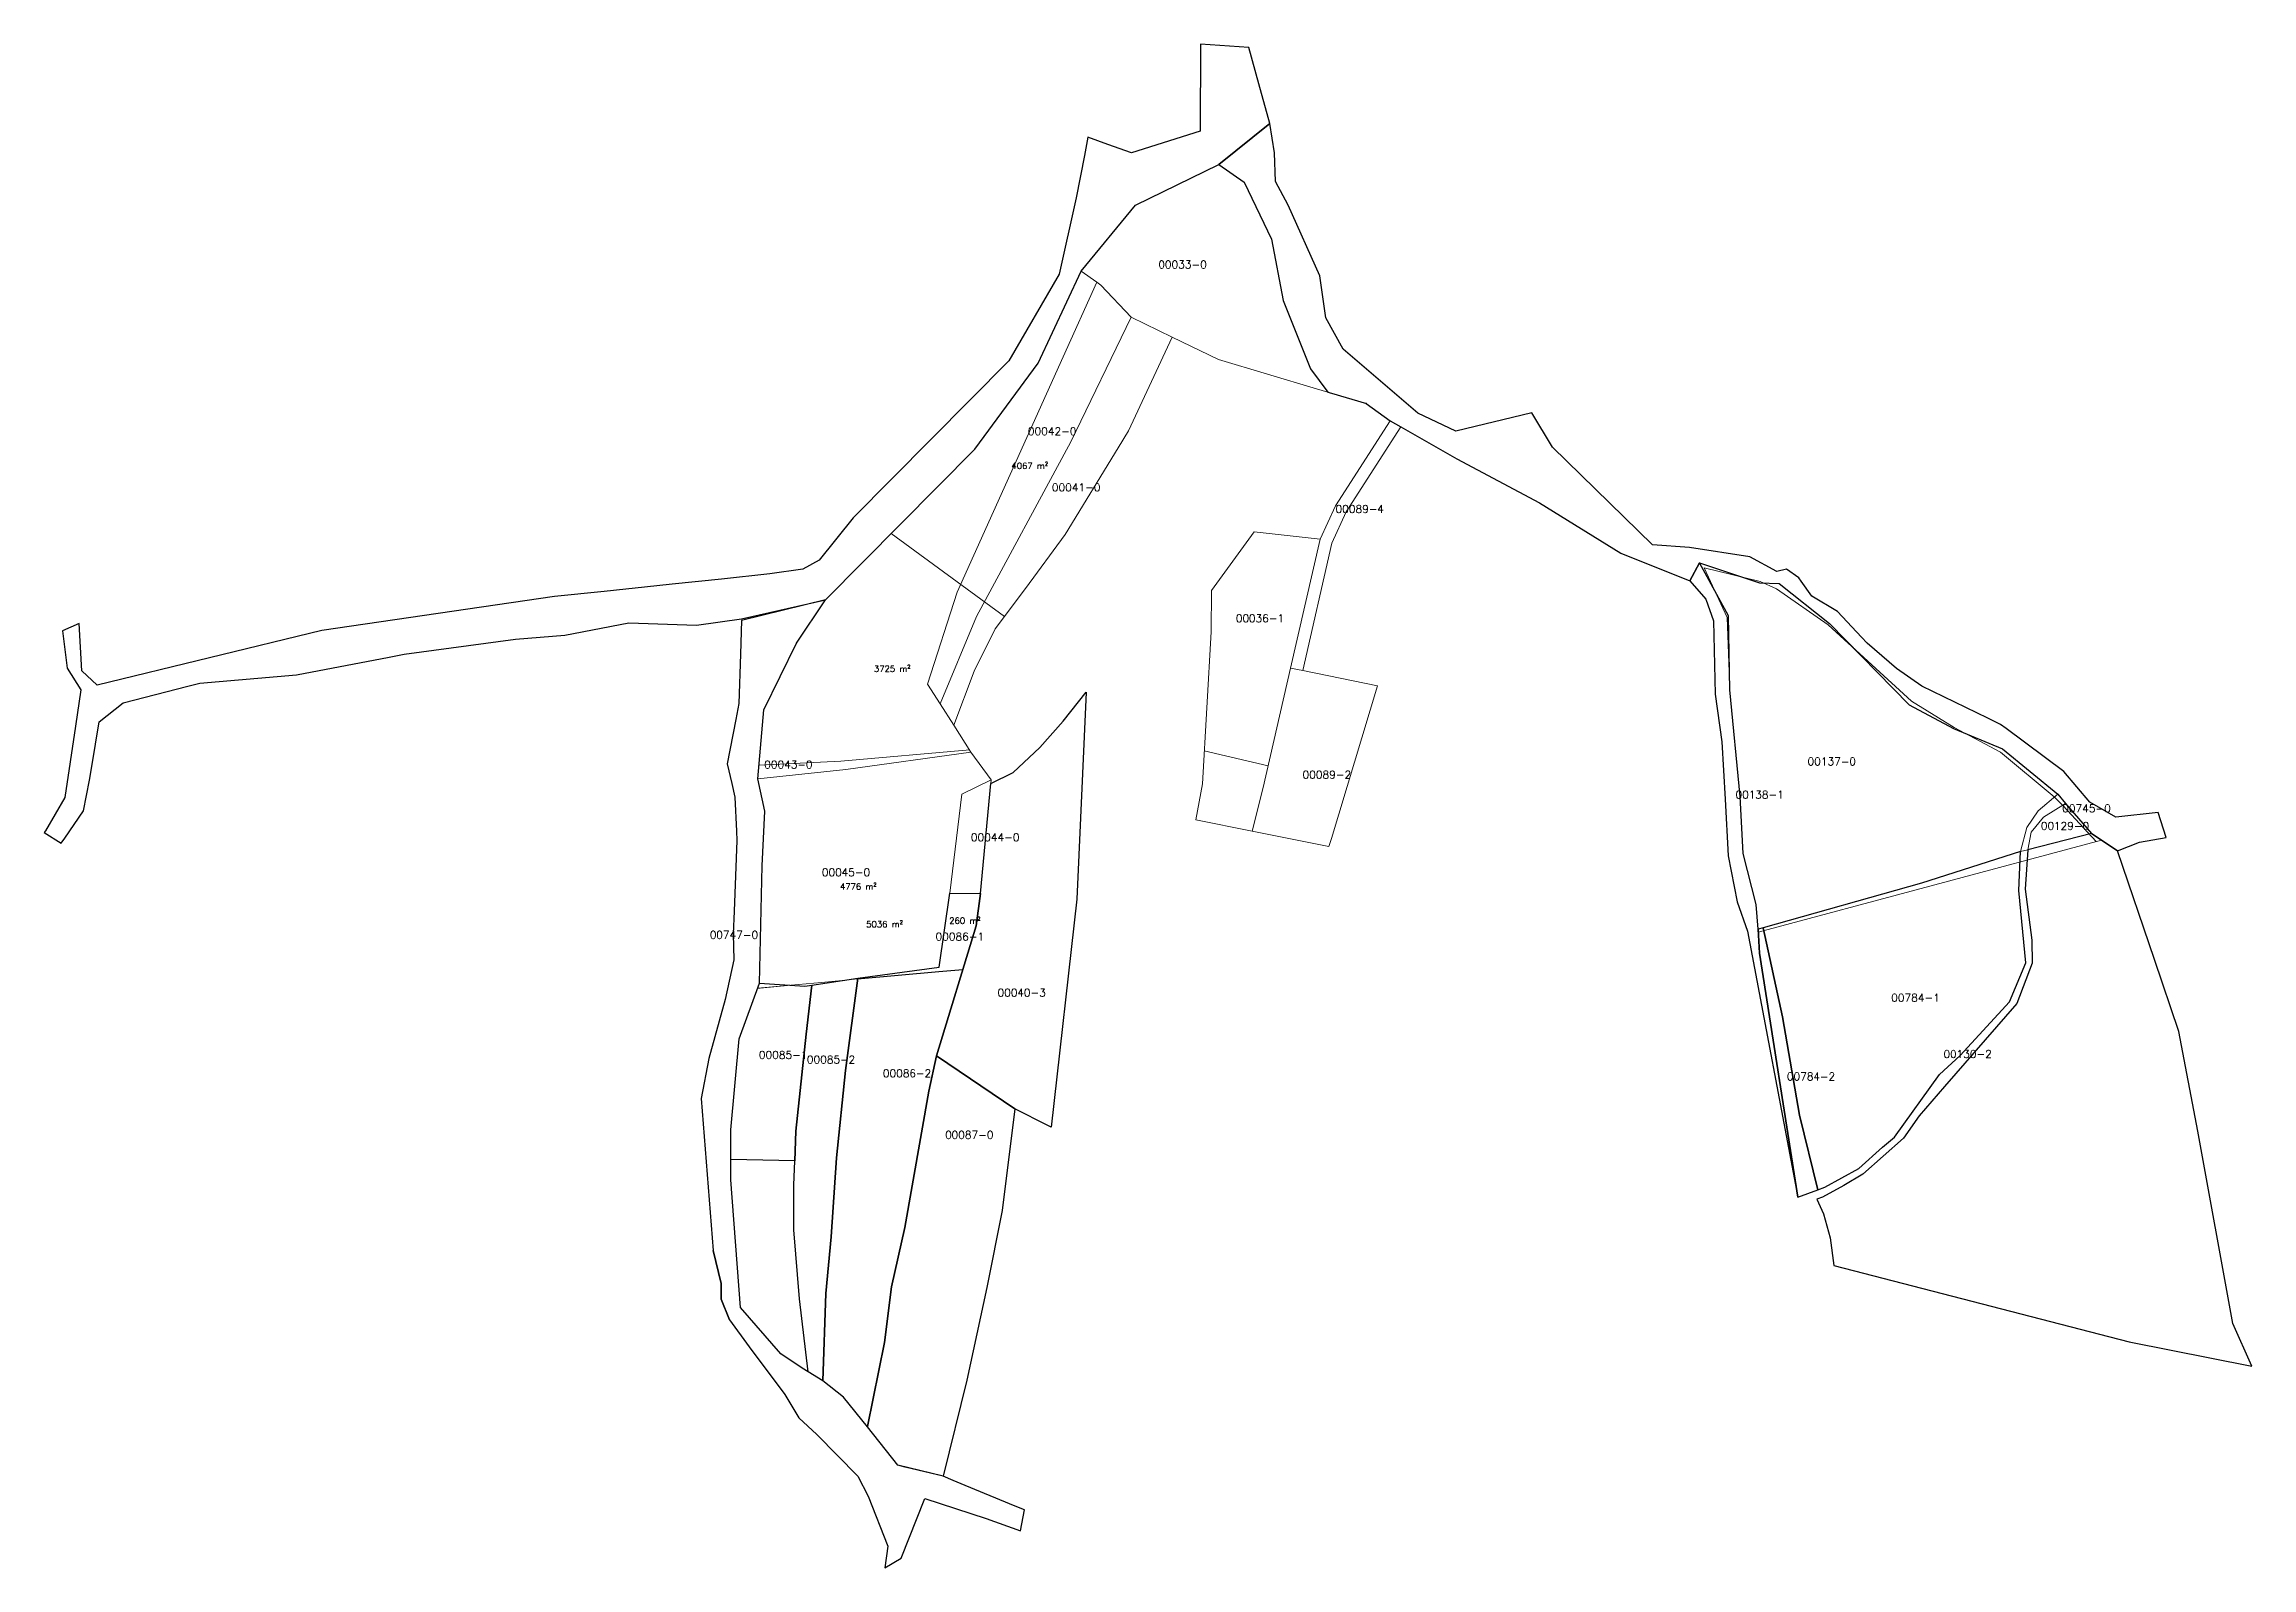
# Model space of a CAD drawing. Header units: metres. Extents: x 7508073 to 7508824, y 4690423 to 4691412.
# Drawn here: x 7508110 to 7508824, y 4690920 to 4691412 of the extents above; entities that cross this region are included whole.
import ezdxf

# ---------------------------------------------------------------- set-up
doc = ezdxf.new("R2010")
doc.units = ezdxf.units.M
for name, color, linetype, lineweight in [('ndajet', 1, 'Continuous', 0), ('Ndarjet', 1, 'Continuous', 0), ('Nr Parceles Baze', 7, 'Continuous', 0), ('Nr-Kojshi', 251, 'Continuous', 0), ('parc fqinje', 251, 'Continuous', 0), ('Parc-Kojshi', 251, 'Continuous', 0), ('Parcela Baze', 7, 'Continuous', 0), ('ParcReNet_12', 5, 'Continuous', 0), ('rregullimi', 1, 'Continuous', 0), ('sip', 1, 'Continuous', 0)]:
    doc.layers.add(name, color=color, linetype=linetype, lineweight=lineweight)
doc.styles.get("Standard").update_dxf_attribs({"font": 'simplex.shx'})

msp = doc.modelspace()

# ---------------------------------------------------------------- linework, layer by layer
at = {"layer": 'ndajet', "elevation": 661.93, "flags": 128}
msp.add_lwpolyline([(7508664.13, 4691125.17), (7508774.94, 4691154.99)], dxfattribs=at)
at = {"layer": 'Ndarjet', "flags": 128}
for points, elevation in [([(7508420.6, 4691227.22), (7508383.97, 4691253.97)], 660.79), ([(7508646.65, 4691242.93), (7508664.71, 4691238.44), (7508670.05, 4691236.16), (7508686.71, 4691224.44), (7508713.56, 4691199.83), (7508727.38, 4691191.31), (7508742.37, 4691183.41), (7508759.66, 4691168.97), (7508762.57, 4691166.04), (7508773.3, 4691154.55)], 658.17), ([(7508646.65, 4691242.93), (7508654.01, 4691226.81), (7508654.96, 4691203.53)], 658.17), ([(7508409.39, 4691184.07), (7508367.69, 4691180.44), (7508341.51, 4691179.15)], 661.24)]:
    msp.add_lwpolyline(points, dxfattribs=dict(at, elevation=elevation))
msp.add_lwpolyline([(7508485.14, 4691183.79), (7508505.8, 4691178.9)], dxfattribs=at)
at = {"layer": 'parc fqinje', "lineweight": -3, "flags": 128}
for points in [[(7508410.98, 4691281.27), (7508431.5, 4691309.01), (7508445.34, 4691338.76), (7508462.93, 4691360.1), (7508489.82, 4691373.13), (7508506.35, 4691386.46), (7508502.75, 4691399.29), (7508499.49, 4691410.93), (7508483.97, 4691412.05), (7508483.79, 4691384), (7508461.67, 4691376.93), (7508453.99, 4691379.67), (7508447.58, 4691381.96), (7508446.42, 4691376.09), (7508443.73, 4691362.43), (7508438.28, 4691337.79), (7508422, 4691309.74), (7508371.71, 4691259.02), (7508360.72, 4691245.37), (7508355.45, 4691242.46), (7508344.85, 4691240.94), (7508329.17, 4691239.29), (7508313.28, 4691237.61), (7508308.32, 4691237.09), (7508291.33, 4691235.3), (7508275.26, 4691233.61), (7508200.05, 4691222.64), (7508127.48, 4691205.04), (7508122.56, 4691209.59), (7508121.66, 4691224.92), (7508116.3, 4691222.52), (7508117.83, 4691210.49), (7508122.26, 4691203.54), (7508120.5, 4691191.71), (7508117.09, 4691168.75), (7508110.8, 4691157.91), (7508110.38, 4691157.45), (7508115.91, 4691153.96), (7508117.01, 4691155.6), (7508123.14, 4691164.4), (7508125, 4691174.27), (7508125.75, 4691178.76), (7508128.18, 4691193.15), (7508135.91, 4691199.28), (7508156.81, 4691204.68), (7508160.69, 4691205.68), (7508191.94, 4691208.32), (7508221.82, 4691214.03), (7508226.73, 4691214.97), (7508262.69, 4691219.81), (7508278.57, 4691221.15), (7508299.21, 4691225.14), (7508321.07, 4691224.34), (7508335.63, 4691226.47), (7508362.82, 4691232.6)], [(7508716.93, 4691204.71), (7508708.8, 4691210.38), (7508699.27, 4691218.55), (7508697.41, 4691220.54), (7508689.68, 4691228.76), (7508681.39, 4691233.71), (7508677.95, 4691238.59), (7508677.2, 4691239.66), (7508673.27, 4691242.47), (7508670.06, 4691241.68), (7508661.36, 4691246.46), (7508641.93, 4691249.44), (7508629.95, 4691250.31), (7508597.61, 4691281.9), (7508590.95, 4691293.01), (7508566.45, 4691287.06), (7508554.18, 4691292.82), (7508530.05, 4691313.48), (7508524.4, 4691323.7), (7508522.45, 4691337.19), (7508512.28, 4691360.08), (7508508.19, 4691367.7), (7508507.87, 4691376.92), (7508506.35, 4691386.46), (7508489.82, 4691373.13), (7508498, 4691367.51), (7508506.82, 4691349.02), (7508510.67, 4691329.3), (7508519.49, 4691307.2), (7508525.04, 4691299.69), (7508526.26, 4691299.33), (7508537.57, 4691296.03), (7508537.47, 4691295.94), (7508545.16, 4691290.41), (7508548.63, 4691288.42), (7508566.78, 4691278.07), (7508593.49, 4691263.86), (7508619.67, 4691247.69), (7508642.03, 4691238.66), (7508645.13, 4691244.48), (7508664.51, 4691238.05), (7508670.82, 4691237.82), (7508687.13, 4691224.96), (7508712.83, 4691198.63), (7508727.18, 4691190.96), (7508742.99, 4691184.43), (7508760.92, 4691169.83), (7508763.4, 4691166.74), (7508771.81, 4691157.08), (7508780.17, 4691151.47), (7508787.23, 4691154.32), (7508795.92, 4691155.77), (7508793.32, 4691163.83), (7508779.66, 4691162.38), (7508771.25, 4691167.21), (7508762.82, 4691177.1), (7508744.16, 4691191.02), (7508742.41, 4691192.32), (7508738.3, 4691194.32)], [(7508663.42, 4691134.18), (7508659.2, 4691150.65), (7508658.22, 4691168.99), (7508654.96, 4691203.53), (7508654.53, 4691227.39), (7508645.13, 4691244.48), (7508642.03, 4691238.66), (7508647.16, 4691232.82), (7508649.65, 4691225.76), (7508650.18, 4691202.15), (7508652.35, 4691186.65), (7508653.43, 4691168.19), (7508654.41, 4691149.92), (7508657.33, 4691134.97), (7508660.58, 4691125.52), (7508676.86, 4691039.58), (7508664.5, 4691118.45), (7508664.07, 4691126.14)], [(7508341.5, 4691108.78), (7508342.28, 4691146.6), (7508343.16, 4691164.36), (7508340.88, 4691174.73), (7508342.9, 4691197), (7508353.43, 4691218.61), (7508362.82, 4691232.6), (7508335.62, 4691225.89), (7508335.3, 4691215.04), (7508334.83, 4691199.06), (7508333.83, 4691193.88), (7508331.06, 4691179.58), (7508332.5, 4691173.24), (7508333.48, 4691168.87), (7508334.01, 4691157.87), (7508334.15, 4691154.87), (7508333.26, 4691132.05), (7508332.94, 4691124.7), (7508333.14, 4691116.32), (7508330.35, 4691103.43), (7508325.13, 4691084.42), (7508322.67, 4691071.54), (7508326.54, 4691022.37), (7508329.09, 4691011.75), (7508329.09, 4691006.73), (7508331.78, 4691000.05), (7508338.14, 4690991.25), (7508349.63, 4690975.9), (7508354.2, 4690968.39), (7508359.97, 4690962.94), (7508373.24, 4690949.48), (7508376.59, 4690943.08), (7508382.97, 4690926.92), (7508381.9, 4690919.9), (7508387.19, 4690923.07), (7508394.84, 4690942.31), (7508414.7, 4690935.82), (7508425.73, 4690931.86), (7508427.08, 4690938.6), (7508424.07, 4690939.84), (7508407.93, 4690946.51), (7508403.98, 4690948.14), (7508400.79, 4690949.46), (7508388.47, 4690952.45), (7508386.15, 4690953.01), (7508376.35, 4690965.45), (7508368.55, 4690975.08), (7508361.91, 4690980.35), (7508357.21, 4690983.17), (7508355.27, 4690984.34), (7508348.32, 4690988.98), (7508335.32, 4691003.99), (7508332.16, 4691045.18), (7508332.16, 4691051.84), (7508332.16, 4691061.34), (7508334.93, 4691090.79)], [(7508806.11, 4691060.95), (7508799.95, 4691093.11), (7508792.07, 4691116.37), (7508780.17, 4691151.47), (7508771.81, 4691157.08), (7508751.16, 4691151.8), (7508750.37, 4691139.15), (7508752.43, 4691122.63), (7508752.59, 4691115.2), (7508747.69, 4691102.23), (7508724.31, 4691075.4), (7508716.09, 4691065.91), (7508711.03, 4691058.64), (7508697.91, 4691047.06), (7508691.72, 4691043.37), (7508684.89, 4691039.68), (7508683.02, 4691039), (7508685.13, 4691034.2), (7508687.29, 4691026.48), (7508688.54, 4691017.57), (7508783.97, 4690992.89), (7508823.56, 4690985.03), (7508817.37, 4690998.79)], [(7508748.31, 4691138.66), (7508748.81, 4691151.3), (7508716.8, 4691141.04), (7508665.67, 4691126.59), (7508671.97, 4691097.83), (7508677.48, 4691066.11), (7508683.34, 4691041.99), (7508685.64, 4691042.84), (7508696.59, 4691048.87), (7508704.25, 4691055.8), (7508708.12, 4691058.99), (7508722.65, 4691079.2), (7508729.32, 4691085.38), (7508745.22, 4691102.67), (7508750.5, 4691115.31)], [(7508671.97, 4691097.83), (7508665.67, 4691126.59), (7508664.07, 4691126.14), (7508664.5, 4691118.45), (7508676.86, 4691039.58), (7508683.34, 4691041.99), (7508677.48, 4691066.11)]]:
    msp.add_lwpolyline(points, close=True, dxfattribs=at)
for points in [[(7508416.15, 4691173.19), (7508423.38, 4691176.79), (7508432.06, 4691184.83), (7508439.53, 4691193.43), (7508446.96, 4691202.74), (7508443.96, 4691135.85), (7508435.66, 4691062.25), (7508434.61, 4691062.79), (7508423.96, 4691068.16), (7508398.65, 4691085.26), (7508411.45, 4691127.24), (7508412.88, 4691137.76), (7508416.15, 4691173.19)], [(7508402.93, 4691137.87), (7508412.88, 4691137.76), (7508411.45, 4691127.24), (7508398.65, 4691085.26), (7508396.13, 4691073.88), (7508388.37, 4691029.88), (7508384.11, 4691010.62), (7508381.89, 4690992.71), (7508376.37, 4690965.56), (7508376.35, 4690965.45), (7508368.55, 4690975.08), (7508361.91, 4690980.35), (7508362.94, 4691008.5), (7508364.62, 4691026.8), (7508366.37, 4691052.33), (7508369.22, 4691080.53), (7508373.18, 4691110.41), (7508399.51, 4691113.94), (7508402.93, 4691137.87)], [(7508357.21, 4690983.17), (7508354.42, 4691006.83), (7508352.56, 4691029.07), (7508352.59, 4691043.54), (7508352.89, 4691051.32), (7508353.23, 4691060.99), (7508356.51, 4691092.3), (7508358.34, 4691108.12), (7508373.18, 4691110.41), (7508369.22, 4691080.53), (7508366.37, 4691052.33), (7508364.62, 4691026.8), (7508362.94, 4691008.5), (7508361.91, 4690980.35), (7508357.21, 4690983.17)], [(7508358.34, 4691108.12), (7508356.51, 4691092.3), (7508353.23, 4691060.99), (7508352.89, 4691051.32), (7508332.16, 4691051.84), (7508332.16, 4691061.34), (7508334.93, 4691090.79), (7508341.5, 4691108.78), (7508356.16, 4691107.76), (7508358.34, 4691108.12)], [(7508398.65, 4691085.26), (7508423.96, 4691068.16), (7508419.84, 4691035.29), (7508414.88, 4691010.46), (7508408.39, 4690980.49), (7508400.79, 4690949.46), (7508386.15, 4690953.01), (7508376.35, 4690965.45), (7508376.37, 4690965.56), (7508381.89, 4690992.71), (7508384.11, 4691010.62), (7508388.37, 4691029.88), (7508396.13, 4691073.88), (7508398.65, 4691085.26)], [(7508329.09, 4691011.75), (7508326.54, 4691022.37)], [(7508329.09, 4691006.73), (7508329.09, 4691011.75)], [(7508331.78, 4691000.05), (7508329.09, 4691006.73)]]:
    msp.add_lwpolyline(points, dxfattribs=at)
at = {"layer": 'parc fqinje'}
for points in [[(7508760.92, 4691169.83), (7508763.4, 4691166.74)], [(7508752.27, 4691157.5), (7508756.22, 4691162.39)], [(7508756.22, 4691162.39), (7508763.4, 4691166.74)], [(7508763.4, 4691166.74), (7508771.81, 4691157.08)], [(7508751.16, 4691151.8), (7508752.27, 4691157.5)], [(7508751.16, 4691151.8), (7508771.81, 4691157.08)], [(7508748.81, 4691151.3), (7508748.31, 4691138.66)], [(7508751.16, 4691151.8), (7508748.81, 4691151.3)], [(7508750.37, 4691139.15), (7508751.16, 4691151.8)]]:
    msp.add_lwpolyline(points, dxfattribs=at)
at = {"layer": 'parc fqinje', "lineweight": -3, "elevation": 665.3, "flags": 128}
msp.add_lwpolyline([(7508407.13, 4691113.06), (7508399.38, 4691112.37), (7508373.12, 4691109.99)], dxfattribs=at)
at = {"layer": 'Parc-Kojshi'}
for points in [[(7508332.5, 4691173.24), (7508331.06, 4691179.58)], [(7508333.48, 4691168.87), (7508332.5, 4691173.24)], [(7508334.01, 4691157.87), (7508333.48, 4691168.87)], [(7508333.26, 4691132.05), (7508334.15, 4691154.87)], [(7508334.15, 4691154.87), (7508334.01, 4691157.87)], [(7508332.94, 4691124.7), (7508333.26, 4691132.05)], [(7508333.14, 4691116.32), (7508332.94, 4691124.7)], [(7508330.35, 4691103.43), (7508333.14, 4691116.32)], [(7508325.13, 4691084.42), (7508330.35, 4691103.43)], [(7508322.67, 4691071.54), (7508325.13, 4691084.42)], [(7508326.54, 4691022.37), (7508322.67, 4691071.54)]]:
    msp.add_lwpolyline(points, dxfattribs=at)
at = {"layer": 'Parcela Baze', "flags": 128}
for points in [[(7508506.82, 4691349.02), (7508498, 4691367.51), (7508489.82, 4691373.13), (7508462.93, 4691360.1), (7508445.34, 4691338.76), (7508450.4, 4691335.18), (7508451.73, 4691334.25), (7508461.49, 4691323.83), (7508474.8, 4691317.42), (7508489.74, 4691310.22), (7508521.4, 4691300.77), (7508525.04, 4691299.69), (7508519.49, 4691307.2), (7508510.67, 4691329.3)], [(7508416.15, 4691173.19), (7508416.26, 4691174.39), (7508406.88, 4691169.78), (7508402.93, 4691137.87), (7508412.88, 4691137.76)]]:
    msp.add_lwpolyline(points, close=True, dxfattribs=at)
for points in [[(7508404.22, 4691192.06), (7508409.74, 4691183.34), (7508369.33, 4691177.72), (7508340.88, 4691174.73), (7508342.9, 4691197), (7508353.43, 4691218.61), (7508362.82, 4691232.6), (7508410.98, 4691281.27), (7508431.5, 4691309.01), (7508445.34, 4691338.76), (7508450.4, 4691335.18), (7508439.54, 4691311.02), (7508405.34, 4691235), (7508395.79, 4691205.38), (7508399.87, 4691198.93), (7508404.22, 4691192.06)], [(7508461.49, 4691323.83), (7508442.07, 4691283.56), (7508411.61, 4691227.23), (7508399.87, 4691198.93), (7508395.79, 4691205.38), (7508405.34, 4691235), (7508439.54, 4691311.02), (7508450.4, 4691335.18), (7508451.73, 4691334.25), (7508461.49, 4691323.83)], [(7508474.8, 4691317.42), (7508460.72, 4691287.2), (7508457.31, 4691281.62), (7508440.26, 4691253.67), (7508427.35, 4691236.28), (7508417.62, 4691223.23), (7508410.85, 4691209.57), (7508404.22, 4691192.06), (7508399.87, 4691198.93), (7508411.61, 4691227.23), (7508442.07, 4691283.56), (7508461.49, 4691323.83), (7508474.8, 4691317.42)], [(7508548.63, 4691288.42), (7508531.02, 4691261.01), (7508526.4, 4691250.84), (7508516.97, 4691209.71), (7508513.05, 4691210.51), (7508522.59, 4691252.13), (7508527.5, 4691262.93), (7508545.16, 4691290.41), (7508548.63, 4691288.42)], [(7508500.59, 4691157.87), (7508482.4, 4691161.54), (7508484.52, 4691173.09), (7508487.36, 4691222.21), (7508487.53, 4691235.57), (7508501.28, 4691254.51), (7508522.59, 4691252.13), (7508513.05, 4691210.51), (7508504.21, 4691171.96), (7508500.59, 4691157.87)], [(7508645.13, 4691244.48), (7508664.51, 4691238.05), (7508670.82, 4691237.82), (7508687.13, 4691224.96), (7508712.83, 4691198.63), (7508727.18, 4691190.96), (7508742.99, 4691184.43), (7508760.92, 4691169.83), (7508754.52, 4691164.46), (7508750.91, 4691159.04), (7508748.81, 4691151.3), (7508716.8, 4691141.04), (7508664.07, 4691126.14), (7508663.42, 4691134.18), (7508659.2, 4691150.65), (7508658.22, 4691168.99), (7508654.96, 4691203.53), (7508654.53, 4691227.39), (7508645.13, 4691244.48)], [(7508513.05, 4691210.51), (7508516.97, 4691209.71), (7508541.12, 4691204.83), (7508526.29, 4691155.46), (7508525.37, 4691152.87), (7508500.59, 4691157.87), (7508504.21, 4691171.96), (7508513.05, 4691210.51)], [(7508409.74, 4691183.34), (7508416.26, 4691174.39), (7508406.88, 4691169.78), (7508402.93, 4691137.87), (7508399.51, 4691113.94), (7508373.18, 4691110.41), (7508358.34, 4691108.12), (7508356.16, 4691107.76), (7508341.5, 4691108.78), (7508342.28, 4691146.6), (7508343.16, 4691164.36), (7508340.88, 4691174.73), (7508369.33, 4691177.72), (7508409.74, 4691183.34)], [(7508763.4, 4691166.74), (7508771.81, 4691157.08), (7508751.16, 4691151.8), (7508752.27, 4691157.5), (7508756.22, 4691162.39), (7508763.4, 4691166.74)]]:
    msp.add_lwpolyline(points, dxfattribs=at)
at = {"layer": 'ParcReNet_12', "flags": 128}
msp.add_lwpolyline([(7508402.93, 4691137.87), (7508399.51, 4691113.94), (7508373.18, 4691110.41), (7508373.14, 4691110.1), (7508368.18, 4691109.64), (7508361.51, 4691109.01), (7508351.64, 4691108.08), (7508340.88, 4691107.09), (7508341.5, 4691108.78), (7508342.28, 4691146.6), (7508343.16, 4691164.36), (7508340.88, 4691174.73), (7508342.9, 4691197), (7508353.43, 4691218.61), (7508362.82, 4691232.6), (7508410.98, 4691281.27), (7508431.5, 4691309.01), (7508445.34, 4691338.76), (7508450.4, 4691335.18), (7508451.73, 4691334.25), (7508461.49, 4691323.83), (7508474.8, 4691317.42), (7508460.72, 4691287.2), (7508457.31, 4691281.62), (7508440.26, 4691253.67), (7508427.35, 4691236.28), (7508417.62, 4691223.23), (7508410.85, 4691209.57), (7508404.22, 4691192.06), (7508409.74, 4691183.34), (7508416.26, 4691174.39), (7508416.15, 4691173.19), (7508412.88, 4691137.76), (7508402.93, 4691137.87), (7508402.93, 4691137.87)], dxfattribs=at)
at = {"layer": 'rregullimi', "flags": 128}
msp.add_lwpolyline([(7508340.88, 4691107.09), (7508341.73, 4691107.14), (7508351.64, 4691108.08), (7508361.51, 4691109.01), (7508368.18, 4691109.64), (7508370.04, 4691109.82), (7508373.14, 4691110.1)], dxfattribs=at)

# ---------------------------------------------------------------- texts
at = {"layer": 'Nr Parceles Baze'}
for s, p in [('00044-0', (7508409.78, 4691154.6)), ('00045-0', (7508361.58, 4691143.31)), ('00085-1', (7508341.29, 4691084.32)), ('00085-2', (7508356.77, 4691082.83))]:
    msp.add_text(s, height=2.5, dxfattribs=at).set_placement(p)
at = {"layer": 'Nr-Kojshi'}
for s, p in [('00747-0', (7508325.38, 4691123.11)), ('00086-1', (7508398.35, 4691122.55)), ('00040-3', (7508418.33, 4691104.45)), ('00086-2', (7508381.3, 4691078.37)), ('00087-0', (7508401.4, 4691058.51))]:
    msp.add_text(s, height=2.5, dxfattribs=at).set_placement(p)
at = {"layer": 'Parcela Baze'}
for s, p in [('00033-0', (7508470.31, 4691339.62)), ('00042-0', (7508428.17, 4691285.77)), ('00041-0', (7508435.95, 4691267.63)), ('00089-4', (7508527.55, 4691260.65)), ('00036-1', (7508495.31, 4691225.35)), ('00137-0', (7508680.03, 4691179.11)), ('00043-0', (7508342.98, 4691178.11)), ('00089-2', (7508516.9, 4691174.85)), ('00138-1', (7508656.73, 4691168.37)), ('00129-0', (7508755.36, 4691158.29)), ('00745-0', (7508762.33, 4691163.93)), ('00784-1', (7508707.08, 4691102.78)), ('00130-2', (7508723.91, 4691084.6)), ('00784-2', (7508673.33, 4691077.36))]:
    msp.add_text(s, height=2.5, dxfattribs=at).set_placement(p)
at = {"layer": 'sip'}
for s, p in [('4067 m²', (7508422.86, 4691274.85)), ('3725 m²', (7508378.43, 4691209.3)), ('4776 m²', (7508367.44, 4691138.96))]:
    msp.add_text(s, height=2, dxfattribs=at).set_placement(p)
at = {"layer": 'sip', "color": 6}
msp.add_text('5036 m²', height=2, dxfattribs=at).set_placement((7508375.94, 4691126.79))
at = {"layer": 'sip', "color": 252, "insert": (7508402.75, 4691129.92), "char_height": 2, "attachment_point": 1}
msp.add_mtext_dynamic_manual_height_columns('260 m²', width=14.7112, gutter_width=1, heights=[0], dxfattribs=at)

doc.saveas('drawing.dxf')
